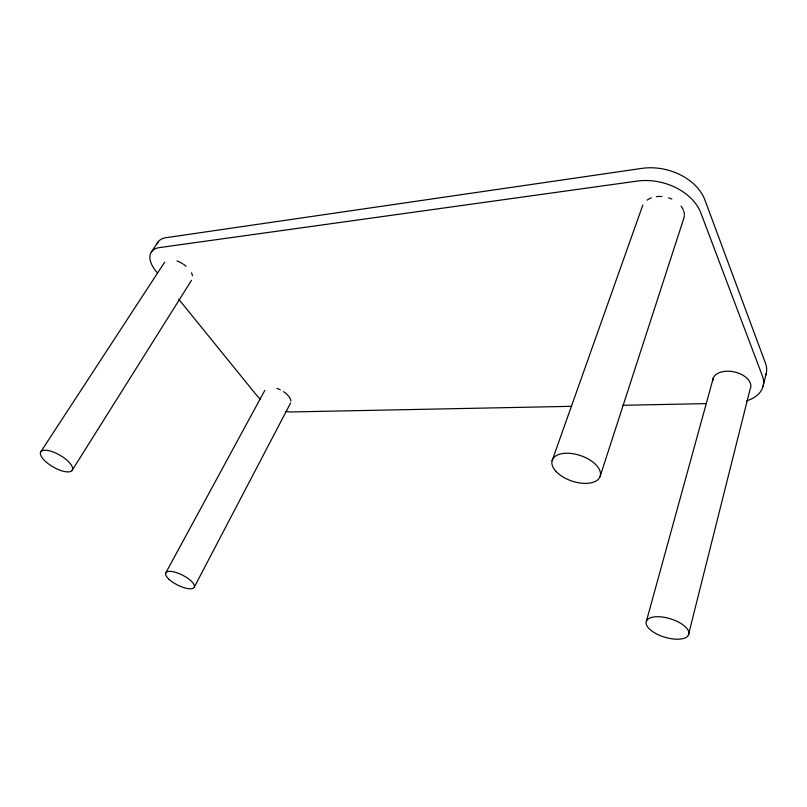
<?xml version="1.0" encoding="UTF-8"?>
<svg xmlns="http://www.w3.org/2000/svg" width="807" height="807" viewBox="0 0 807 807"><rect width="100%" height="100%" fill="white"/><g stroke="black" fill="none" stroke-linecap="round" stroke-linejoin="round"><path stroke-width="1.21" d="M763.089 386.2L766.166 373.58M688.321 635.361A22.203 9.634 16.9 0 0 661.407 616.921A22.203 9.634 16.9 0 0 652.732 631.629A22.203 9.634 16.9 0 0 688.321 635.361L750.137 389.085A19.348 11.691 12.3 0 0 734.309 371.936A19.348 11.691 12.3 0 0 712.722 380.894M646.508 620.845L713.317 377.918M600.126 476.372L683.741 218.495A21.587 15.615 13.9 0 0 684.306 215.459M552.099 460.726L642.17 206.905A21.587 15.615 13.9 0 1 642.897 204.998M194.346 587.032L290.651 402.925M165.596 573.242L264.837 390.326M71.984 470.612A18.238 6.789 30 0 0 52.748 451.829A18.238 6.789 30 0 0 44.778 460.767A18.238 6.789 30 0 0 71.984 470.612L191.531 280.291M40.905 451.658L164.719 262.093M151.494 251.845L158.051 241.989M571.316 406.325L291.872 411.943A28.739 14.405 27.9 0 1 285.789 411.449M622.923 405.285L706.004 403.621M157.426 272.958L155.852 271.021A29.546 15.706 32.9 0 1 159.443 247.598L637.237 181.071A50.054 35.982 14.6 0 1 700.849 212.977L762.353 375.85A41.873 25.491 12.6 0 1 746.737 400.837M178.71 299.195L255.94 394.431A28.739 14.405 27.9 0 0 260.469 399.112M276.851 388.379A14.385 7.182 27.8 0 1 280.311 389.791M283.6 391.677A14.385 7.182 27.8 0 1 290.903 400.968M176.965 260.954A16.221 8.615 32.8 0 1 182.624 263.728M183.522 264.323A16.221 8.615 32.8 0 1 186.054 266.249M191.471 272.837A16.221 8.615 32.8 0 1 192.47 275.701M647.103 200.136A21.587 15.615 13.9 0 1 651.33 197.897M656.394 196.666A21.587 15.615 13.9 0 1 661.922 196.525M668.64 197.836A21.587 15.615 13.9 0 1 671.838 199.067M681.068 206.128A21.587 15.615 13.9 0 1 683.398 210.203M683.761 211.252A21.587 15.615 13.9 0 1 684.306 214.42M765.45 375.729A41.561 25.653 12.3 0 0 765.46 363.19L704.914 200.035A49.631 36.144 14.2 0 0 641.858 168.381L166.02 237.682A29.355 15.847 33.1 0 0 157.062 243.825M168.552 578.881A15.969 5.538 26.8 0 0 193.377 588.162A15.969 5.538 26.8 0 0 178.034 573.182A15.969 5.538 26.8 0 0 168.552 578.881M556.235 471.641A25.269 13.447 18.6 0 0 598.209 479.398A25.269 13.447 18.6 0 0 574.1 453.907A25.269 13.447 18.6 0 0 556.235 471.641"/></g></svg>
